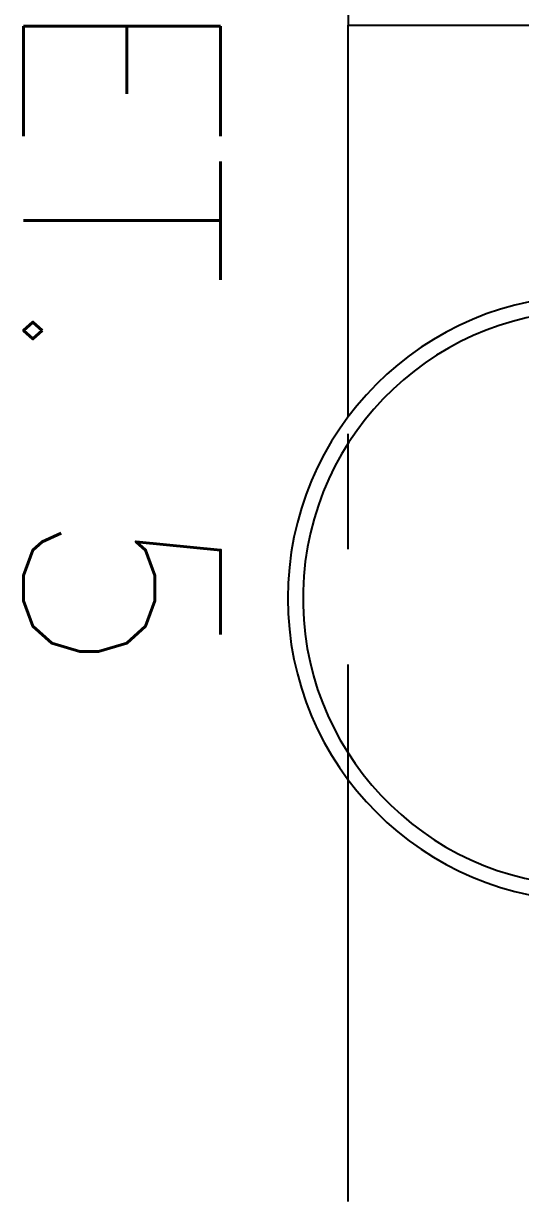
# Model space of a CAD drawing. Header units: millimetres. Extents: x 1573 to 2177, y 1587 to 1932.
# Drawn here: x 1905.629 to 1906.06, y 1903.63 to 1904.652 of the extents above; entities that cross this region are included whole.
import ezdxf

# ---------------------------------------------------------------- set-up
doc = ezdxf.new("R2010")
doc.units = ezdxf.units.MM
doc.header["$LTSCALE"] = 0.03
doc.linetypes.add('HIDDEN', pattern=[9.524999999999999, 6.35, -3.175])
doc.layers.add('-HIDRO', color=8, linetype='Continuous')
doc.styles.add('ROMANS', font='romans.shx', dxfattribs={"height": 0.1})

msp = doc.modelspace()

# ---------------------------------------------------------------- linework, layer by layer
at = {"layer": '-HIDRO'}
for p, q in [((1905.910889250722, 1904.6802967733), (1905.910889250722, 1904.6502967733)), ((1905.910889250722, 1904.31087726082), (1905.910889250722, 1904.6502967733)), ((1905.910889250722, 1904.6502967733), (1906.480889250722, 1904.6502967733)), ((1905.910889250723, 1903.630296773301), (1905.910889250722, 1903.995877260864))]:
    msp.add_line(p, q, dxfattribs=at)
at = {"layer": '-HIDRO', "linetype": 'HIDDEN', "ltscale": 0.2}
msp.add_line((1905.910889250723, 1903.995877260865), (1905.910889250722, 1904.31087726082), dxfattribs=at)
at = {"layer": '-HIDRO'}
msp.add_lwpolyline([(1906.120889250737, 1903.890877260845, 1), (1906.120889250737, 1904.41587726084, 1)], format="xyb", close=True, dxfattribs=at)
msp.add_lwpolyline([(1906.139996784478, 1904.40201915751, 1563.580026749659), (1906.140632804756, 1904.401969462447)], format="xyb", dxfattribs=at)

# ---------------------------------------------------------------- texts
at = {"style": 'ROMANS'}
msp.add_text('DET.04 E DET. 5', height=0.1709659848488334, rotation=270, dxfattribs=at).set_placement((1905.629088080447, 1905.982956144554))

doc.saveas('drawing.dxf')
